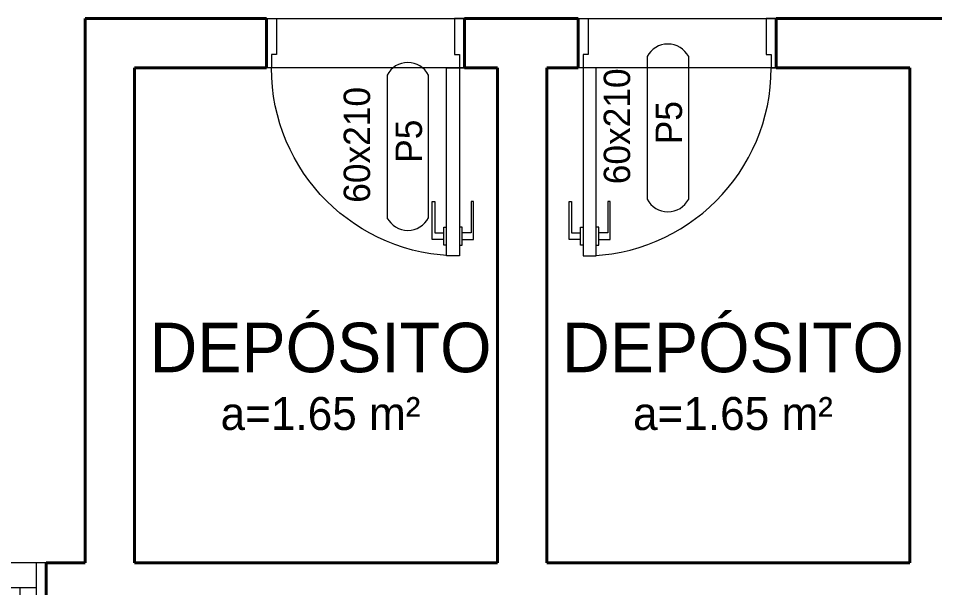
# Model space of a CAD drawing. Header units: millimetres. Extents: x 13204 to 24802, y 21209 to 40694.
# Drawn here: x 23448.4 to 23726.1, y 36078.4 to 36250.9 of the extents above; entities that cross this region are included whole.
import ezdxf
from ezdxf.enums import TextEntityAlignment as Align

# ---------------------------------------------------------------- set-up
doc = ezdxf.new("R2010")
doc.units = ezdxf.units.MM
for name, color, linetype, lineweight in [('ESPECARQ', 2, 'Continuous', 20), ('Esquadrias', 2, 'Continuous', 20), ('PAREDE', 1, 'Continuous', 40), ('Paredes', 1, 'Continuous', 40), ('PISO', 5, 'Continuous', 5), ('TEXTO', 4, 'Continuous', 5)]:
    doc.layers.add(name, color=color, linetype=linetype, lineweight=lineweight)
doc.styles.add('LANA', font='stylu.ttf')
doc.styles.add('REGUA60', font='cityb___.ttf', dxfattribs={"width": 1.4})

# ---------------------------------------------------------------- blocks, each defined once
blk = doc.blocks.new('*U28', base_point=(58649.28, 5635.29))
at = {"layer": 'Esquadrias'}
for p, q in [((58532.28, 5635.29), (58529.28, 5635.29)), ((58532.28, 5620.29), (58532.28, 5635.29)), ((58646.28, 5635.29), (58649.28, 5635.29)), ((58646.28, 5620.29), (58646.28, 5635.29)), ((58646.28, 5631.79), (58586.78, 5631.79)), ((58586.78, 5623.79), (58586.78, 5631.79)), ((58591.78, 5623.79), (58591.78, 5631.79)), ((58641.28, 5627.79), (58641.28, 5631.79)), ((58646.28, 5627.79), (58532.28, 5627.79)), ((58537.28, 5623.79), (58537.28, 5627.79)), ((58591.78, 5623.79), (58532.28, 5623.79)), ((58529.28, 5620.29), (58532.28, 5620.29)), ((58649.28, 5620.29), (58646.28, 5620.29))]:
    blk.add_line(p, q, dxfattribs=at)
at = {"layer": 'Esquadrias', "color": 0}
for p, q in [((58646.28, 5635.29), (58532.28, 5635.29)), ((58646.28, 5620.29), (58532.28, 5620.29))]:
    blk.add_line(p, q, dxfattribs=at)
blk = doc.blocks.new('*U29', base_point=(58814.28, 5916.52))
at = {"layer": 'Esquadrias'}
for p, q in [((58812.78, 5973.52), (58808.78, 5973.52)), ((58808.78, 5973.52), (58808.78, 5916.52)), ((58812.78, 5916.52), (58812.78, 5973.52)), ((58808.03, 5968.52), (58804.53, 5968.52)), ((58804.53, 5968.52), (58804.53, 5957.02)), ((58808.78, 5970.27), (58808.03, 5970.27)), ((58808.03, 5970.27), (58808.03, 5964.77)), ((58812.78, 5970.27), (58813.53, 5970.27)), ((58813.53, 5970.27), (58813.53, 5964.77)), ((58813.53, 5968.52), (58817.03, 5968.52)), ((58817.03, 5968.52), (58817.03, 5957.02)), ((58805.28, 5957.02), (58805.28, 5966.52)), ((58805.28, 5966.52), (58808.03, 5966.52)), ((58816.28, 5966.52), (58813.53, 5966.52)), ((58816.28, 5957.02), (58816.28, 5966.52)), ((58808.03, 5964.77), (58808.78, 5964.77)), ((58813.53, 5964.77), (58812.78, 5964.77)), ((58804.53, 5957.02), (58805.28, 5957.02)), ((58817.03, 5957.02), (58816.28, 5957.02)), ((58755.78, 5916.52), (58754.28, 5916.52)), ((58755.78, 5912.52), (58755.78, 5916.52)), ((58808.78, 5916.52), (58812.78, 5916.52)), ((58812.78, 5916.52), (58814.28, 5916.52)), ((58812.78, 5912.52), (58812.78, 5916.52)), ((58757.28, 5912.52), (58755.78, 5912.52)), ((58757.28, 5901.52), (58757.28, 5912.52)), ((58811.28, 5901.52), (58811.28, 5912.52)), ((58811.28, 5912.52), (58812.78, 5912.52)), ((58754.28, 5901.52), (58757.28, 5901.52)), ((58814.28, 5901.52), (58811.28, 5901.52))]:
    blk.add_line(p, q, dxfattribs=at)
at = {"layer": 'Esquadrias', "color": 0}
blk.add_arc((58812.78, 5916.52), 57, 90, 180, dxfattribs=at)
blk = doc.blocks.new('*U30', base_point=(58814.28, 5882.06))
at = {"layer": 'Esquadrias'}
for p, q in [((58812.78, 5939.06), (58808.78, 5939.06)), ((58808.78, 5939.06), (58808.78, 5882.06)), ((58812.78, 5882.06), (58812.78, 5939.06)), ((58808.78, 5935.81), (58808.03, 5935.81)), ((58808.03, 5935.81), (58808.03, 5930.31)), ((58812.78, 5935.81), (58813.53, 5935.81)), ((58813.53, 5935.81), (58813.53, 5930.31)), ((58808.03, 5934.06), (58804.53, 5934.06)), ((58804.53, 5934.06), (58804.53, 5922.56)), ((58813.53, 5934.06), (58817.03, 5934.06)), ((58817.03, 5934.06), (58817.03, 5922.56)), ((58805.28, 5922.56), (58805.28, 5932.06)), ((58805.28, 5932.06), (58808.03, 5932.06)), ((58808.03, 5930.31), (58808.78, 5930.31)), ((58813.53, 5930.31), (58812.78, 5930.31)), ((58816.28, 5932.06), (58813.53, 5932.06)), ((58816.28, 5922.56), (58816.28, 5932.06)), ((58804.53, 5922.56), (58805.28, 5922.56)), ((58817.03, 5922.56), (58816.28, 5922.56)), ((58755.78, 5882.06), (58754.28, 5882.06)), ((58755.78, 5878.06), (58755.78, 5882.06)), ((58808.78, 5882.06), (58812.78, 5882.06)), ((58812.78, 5882.06), (58814.28, 5882.06)), ((58812.78, 5878.06), (58812.78, 5882.06)), ((58757.28, 5878.06), (58755.78, 5878.06)), ((58757.28, 5867.06), (58757.28, 5878.06)), ((58811.28, 5867.06), (58811.28, 5878.06)), ((58811.28, 5878.06), (58812.78, 5878.06)), ((58754.28, 5867.06), (58757.28, 5867.06)), ((58814.28, 5867.06), (58811.28, 5867.06))]:
    blk.add_line(p, q, dxfattribs=at)
at = {"layer": 'Esquadrias', "color": 0}
blk.add_arc((58812.78, 5882.06), 57, 90, 180, dxfattribs=at)
blk = doc.blocks.new('INDESQ2')
at = {"color": 0, "linetype": 'ByBlock'}
for p, q in [((4.318, 2.959), (-4.318, 2.959)), ((-4.318, 0.438), (4.318, 0.438))]:
    blk.add_line(p, q, dxfattribs=at)
at = {"color": 0}
for centre, start, end in [((-3.665, 1.698), 117.3654, 242.6346), ((3.665, 1.698), 297.3654, 62.6346)]:
    blk.add_arc(centre, 1.42, start, end, dxfattribs=at)
at = {"style": 'REGUA60', "width": 1.4, "flags": 9}
blk.add_attdef('LOCAL', text='', height=1.5, dxfattribs=at).set_placement((-0.08, -4.348), align=Align.CENTER)
at = {"layer": 'ESPECARQ', "color": 0, "style": 'REGUA60'}
for tag, width, p in [('COD', 1.1, (-0.08, 0.951)), ('DIM', 1.4, (-0.08, -2.169))]:
    blk.add_attdef(tag, text='', height=1.5, dxfattribs=dict(at, width=width)).set_placement(p, align=Align.CENTER)
blk = doc.blocks.new('*U58', base_point=(57767.62, 5854.04))

msp = doc.modelspace()

# ---------------------------------------------------------------- linework, layer by layer
at = {"layer": 'PAREDE'}
for p, q in [((23468.62, 36250.87), (23468.62, 36085.87)), ((23523.62, 36250.87), (23468.62, 36250.87)), ((23618.07, 36250.87), (23583.62, 36250.87)), ((23863.62, 36250.87), (23678.07, 36250.87)), ((23483.62, 36235.87), (23483.62, 36085.87)), ((23593.62, 36235.87), (23593.62, 36085.87)), ((23608.62, 36235.87), (23608.62, 36085.87))]:
    msp.add_line(p, q, dxfattribs=at)
at = {"layer": 'Paredes'}
for p, q in [((23523.62, 36235.87), (23523.62, 36250.87)), ((23583.62, 36235.87), (23583.62, 36250.87)), ((23618.07, 36235.87), (23618.07, 36250.87)), ((23678.07, 36235.87), (23678.07, 36250.87)), ((23483.62, 36235.87), (23523.62, 36235.87)), ((23583.62, 36235.87), (23593.62, 36235.87)), ((23608.62, 36235.87), (23618.07, 36235.87)), ((23678.07, 36235.87), (23718.62, 36235.87)), ((23718.62, 36235.87), (23718.62, 36085.87)), ((23468.62, 36085.87), (23456.85, 36085.87)), ((23456.85, 36070.87), (23456.85, 36085.87)), ((23483.62, 36085.87), (23593.62, 36085.87)), ((23608.62, 36085.87), (23718.62, 36085.87))]:
    msp.add_line(p, q, dxfattribs=at)
at = {"layer": 'PISO'}
for points in [[(23583.62, 36250.87), (23583.62, 36235.87), (23523.62, 36235.87), (23523.62, 36250.87)], [(23678.07, 36250.87), (23678.07, 36235.87), (23618.07, 36235.87), (23618.07, 36250.87)]]:
    msp.add_lwpolyline(points, close=True, dxfattribs=at)

# ---------------------------------------------------------------- block references
at = {"layer": 'Esquadrias', "color": 5, "xscale": -1, "rotation": 180}
msp.add_blockref('*U30', (23583.62, 36235.87), dxfattribs=at)
at = {"layer": 'Esquadrias', "color": 5, "xscale": -1, "yscale": -1}
msp.add_blockref('*U29', (23618.07, 36235.87), dxfattribs=at)
at = {"layer": 'Esquadrias', "color": 5, "yscale": -1}
msp.add_blockref('*U28', (23456.85, 36070.87), dxfattribs=at)
at = {"layer": 'TEXTO'}
ref = msp.add_blockref('INDESQ2', (23636.77, 36217.67), dxfattribs=dict(at, xscale=4.999999999999704, yscale=4.999999999999704, zscale=4.999999999999704, rotation=269.9933850202379))
ref.add_attrib('COD', 'P5', dxfattribs={"layer": 'ESPECARQ', "color": 0, "height": 8, "rotation": 89.9934, "style": 'LANA'}).set_placement((23649.55, 36219.26), align=Align.CENTER)
ref.add_attrib('DIM', '60x210', dxfattribs={"layer": 'ESPECARQ', "color": 0, "height": 8, "rotation": 89.9934, "style": 'LANA'}).set_placement((23633.82, 36218.15), align=Align.CENTER)
ref = msp.add_blockref('INDESQ2', (23557.95, 36212.05), dxfattribs=dict(at, xscale=4.999999999999704, yscale=4.999999999999704, zscale=4.999999999999704, rotation=269.9933850202379))
ref.add_attrib('COD', 'P5', dxfattribs={"layer": 'ESPECARQ', "color": 0, "height": 8, "rotation": 89.9934, "style": 'LANA'}).set_placement((23570.74, 36213.64), align=Align.CENTER)
ref.add_attrib('DIM', '60x210', dxfattribs={"layer": 'ESPECARQ', "color": 0, "height": 8, "rotation": 89.9934, "style": 'LANA'}).set_placement((23555, 36212.53), align=Align.CENTER)
ref = msp.add_blockref('*U58', (23539.99, 36143.64), dxfattribs=at)
ref.add_attrib('AMBIENTE', 'DEPÓSITO', dxfattribs={"color": 0, "height": 15, "style": 'LANA'}).set_placement((23539.99, 36143.64), align=Align.CENTER)
ref.add_attrib('ÁREA', 'a=1.65 m²', dxfattribs={"color": 0, "height": 10, "style": 'LANA'}).set_placement((23539.99, 36126.14), align=Align.CENTER)
ref = msp.add_blockref('*U58', (23664.99, 36143.64), dxfattribs=at)
ref.add_attrib('AMBIENTE', 'DEPÓSITO', dxfattribs={"color": 0, "height": 15, "style": 'LANA'}).set_placement((23664.99, 36143.64), align=Align.CENTER)
ref.add_attrib('ÁREA', 'a=1.65 m²', dxfattribs={"color": 0, "height": 10, "style": 'LANA'}).set_placement((23664.99, 36126.14), align=Align.CENTER)

doc.saveas('drawing.dxf')
